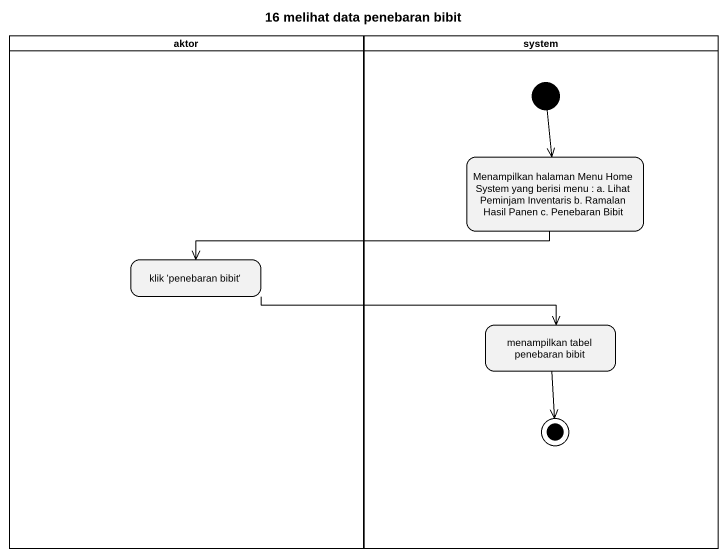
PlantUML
@startuml
title 16 melihat data penebaran bibit
hide empty description
state aktor <<partition>> {
  state "klik 'penebaran bibit'" as klik_penebaran_bibit
}
state system <<partition>> {
  state "Menampilkan halaman Menu Home System yang berisi menu : a. Lihat Peminjam Inventaris b. Ramalan Hasil Panen c. Penebaran Bibit" as Menampilkan_halaman_Menu
  state "menampilkan tabel penebaran bibit" as menampilkan_tabel_penebaran
  [*] --> Menampilkan_halaman_Menu
  menampilkan_tabel_penebaran --> [*]
}
Menampilkan_halaman_Menu -left-> klik_penebaran_bibit
klik_penebaran_bibit -right-> menampilkan_tabel_penebaran
@enduml
